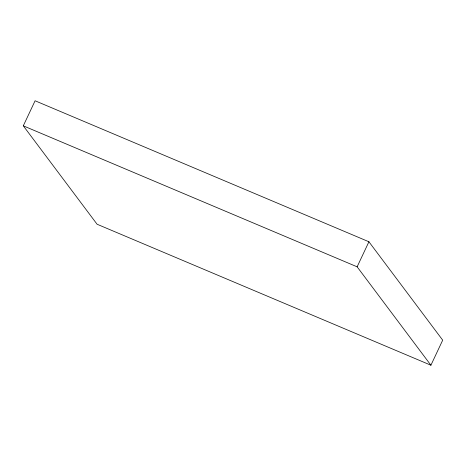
<?xml version="1.0" encoding="UTF-8"?>
<svg xmlns="http://www.w3.org/2000/svg" width="466" height="466" viewBox="0 0 466 466"><rect width="100%" height="100%" fill="white"/><g stroke="black" fill="none" stroke-linecap="round" stroke-linejoin="round"><path stroke-width="0.7" d="M23.3 125.832L35.09 100.778L368.921 241.767L442.7 340.168L430.91 365.222L97.079 224.233L23.3 125.832L357.131 266.82L430.91 365.222M357.131 266.82L368.921 241.767"/></g></svg>
